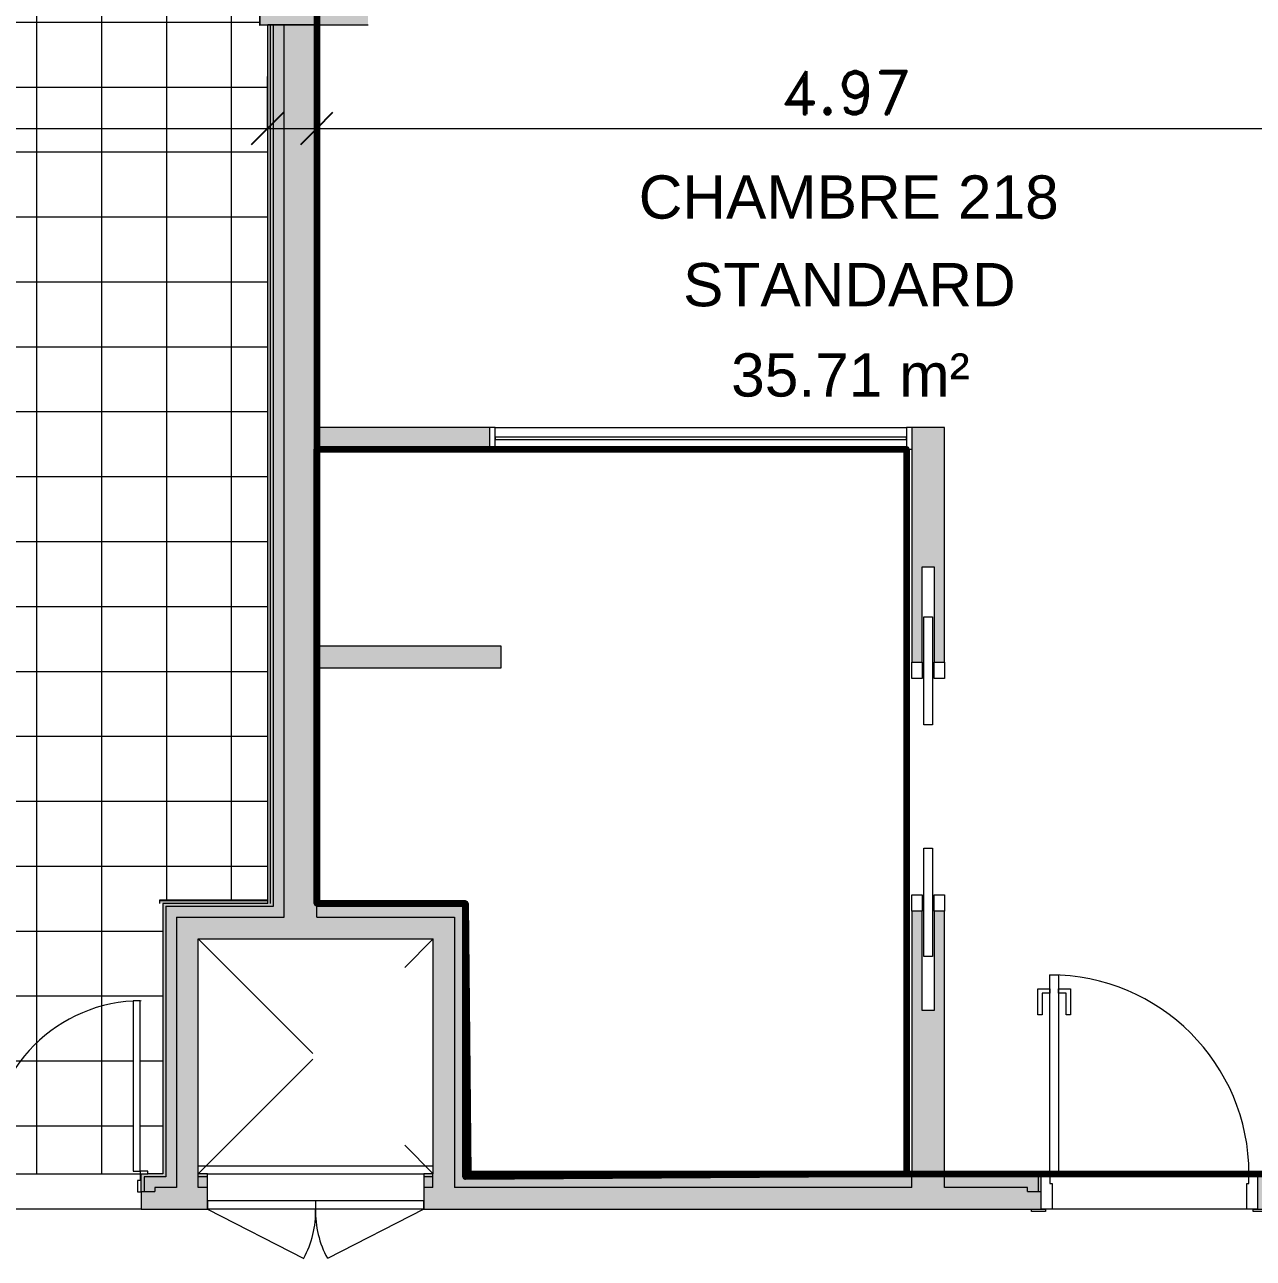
# Model space of a CAD drawing. Header units: metres. Extents: x -227.9 to -140, y 37.9 to 92.1.
# Drawn here: x -207.66 to -201.98, y 51.89 to 57.59 of the extents above; entities that cross this region are included whole.
import ezdxf

# ---------------------------------------------------------------- set-up
doc = ezdxf.new("R2010")
doc.units = ezdxf.units.M
doc.linetypes.add('JIS_02_0.7', pattern=[1.35, 0.75, -0.6])
for name, color, linetype, lineweight in [('A-ANNO-DIMS', 7, 'Continuous', 9), ('A-ANNO-DIMS-100', 7, 'Continuous', 9), ('A-AREA-IDEN', 7, 'Continuous', 9), ('A-DOOR', 7, 'Continuous', 5), ('A-FLOR', 7, 'Continuous', 5), ('A-FLOR-PATT', 7, 'Continuous', 5), ('A-GLAZ', 7, 'Continuous', 5), ('A-WALL', 7, 'Continuous', 5), ('A-WALL-PATT', 7, 'Continuous', 13), ('I-WALL', 7, 'Continuous', 5), ('S-COLS', 7, 'Continuous', 5)]:
    doc.layers.add(name, color=color, linetype=linetype, lineweight=lineweight)
doc.layers.add('A-DETL', color=94, linetype='Continuous', lineweight=5, true_color=0x00a600)
doc.layers.add('Chambre', color=40, linetype='Continuous')
doc.layers.add('SDB', color=230, linetype='Continuous')
doc.styles.add('Arial_1', font='arial.ttf', dxfattribs={"height": 0.2})
doc.styles.add('RomanD_B', font='', dxfattribs={"height": 0.2})
doc.styles.get('RomanD_B').set_extended_font_data('RomanD', bold=True)
doc.dimstyles.new('LAG-Romans_0_2', dxfattribs={"dimscale": 0.3048, "dimtxt": 0.200715, "dimasz": 0.492126, "dimexe": 0.787402, "dimexo": 0.0625, "dimgap": 0, "dimtad": 1, "dimrnd": 0.01, "dimzin": 0, "dimdsep": 46, "dimtxsty": 'RomanD_B', "dimblk1": 'OBLIQUE', "dimblk2": 'OBLIQUE', "dimsah": 1, "dimcen": 0.09, "dimdle": 0.656168, "dimazin": 0, "dimtfac": 1, "dimtdec": 4, "dimtix": 1, "dimtmove": 0, "dimatfit": 3, "dimfxl": 0.787402, "dimfxlon": 1, "dimtvp": 1, "dimtolj": 1, "dimtzin": 0, "dimarcsym": 2})

# ---------------------------------------------------------------- blocks, each defined once
blk = doc.blocks.new('LAG-C1030-PORTE-BAT 2 VANT-13PR_02 - LAG-C1030-PORTE-BAT 2 VANT-13PR_02_01F-140X210-11483994-MUC-LAG-PRO-PLA-ARC-TZN-N02-AG02Ec-Cote')
at = {"layer": 'A-DOOR', "color": 9, "true_color": 0xc0c0c0}
for p, q in [((-1.6147, 0.4205), (-1.6147, -0.367)), ((-1.5822, 0.4205), (-1.6147, 0.4205)), ((-1.5822, -0.367), (-1.5822, 0.4205)), ((-0.2247, 0.4205), (-0.2572, 0.4205)), ((-0.2572, 0.4205), (-0.2572, -0.367)), ((-0.2247, -0.367), (-0.2247, 0.4205)), ((-1.6497, -0.367), (-1.6497, -0.3795)), ((-1.6147, -0.367), (-1.6497, -0.367)), ((-1.6497, -0.3795), (-1.6197, -0.3795)), ((-1.6197, -0.3795), (-1.6197, -0.462)), ((-1.6147, -0.367), (-1.5822, -0.367)), ((-1.6147, -0.4095), (-1.6147, -0.367)), ((-0.2572, -0.367), (-0.2247, -0.367)), ((-0.1897, -0.367), (-0.2247, -0.367)), ((-0.2247, -0.367), (-0.2247, -0.4095)), ((-0.2197, -0.462), (-0.2197, -0.3795)), ((-0.2197, -0.3795), (-0.1897, -0.3795)), ((-0.1897, -0.3795), (-0.1897, -0.367)), ((-1.6022, -0.4095), (-1.6147, -0.4095)), ((-1.6022, -0.462), (-1.6022, -0.4095)), ((-0.2372, -0.4095), (-0.2372, -0.462)), ((-0.2247, -0.4095), (-0.2372, -0.4095)), ((-1.6197, -0.462), (-1.6022, -0.462)), ((-0.2372, -0.462), (-0.2197, -0.462))]:
    blk.add_line(p, q, dxfattribs=at)
at = {"layer": 'A-DOOR'}
for p, q in [((-1.6147, 0.4205), (-1.6147, -0.367)), ((-1.5822, 0.4205), (-1.6147, 0.4205)), ((-1.5822, -0.367), (-1.5822, 0.4205)), ((-0.2572, 0.4205), (-0.2572, -0.367)), ((-0.2247, 0.4205), (-0.2572, 0.4205)), ((-0.2247, -0.367), (-0.2247, 0.4205)), ((-1.6147, -0.367), (-1.5822, -0.367)), ((-0.2572, -0.367), (-0.2247, -0.367))]:
    blk.add_line(p, q, dxfattribs=at)
for centre, start, end in [((-1.6197, -0.2795), 360, 90), ((-0.2197, -0.2795), 90, 180)]:
    blk.add_arc(centre, 0.7, start, end, dxfattribs=at)
blk = doc.blocks.new('LAG-C1030-PORTE-BAT 1 VANT-13PR_01 - LAG-C1030-PORTE-BAT 1 VANT-13PR_01_04F-90X210 CHAMBRE-15711705-MUC-LAG-PRO-PLA-ARC-TZN-N02-AG02Ec-Cote')
at = {"layer": 'A-DOOR', "color": 9, "true_color": 0xc0c0c0}
for p, q in [((-0.6497, 0.0815), (-0.6497, 0.0915)), ((-0.6497, 0.0915), (-0.5847, 0.0915)), ((-0.5847, 0.0815), (-0.6497, 0.0815)), ((-0.6047, 0.0815), (-0.5547, 0.0815)), ((-0.6047, -0.0815), (-0.6047, 0.0815)), ((-0.5847, 0.0915), (-0.5847, 0.0815)), ((-0.5547, 0.0815), (-0.5547, -0.0376)), ((0.3453, 0.0815), (0.3953, 0.0815)), ((0.3453, -0.0376), (0.3453, 0.0815)), ((0.3753, 0.0915), (0.4403, 0.0915)), ((0.3753, 0.0815), (0.3753, 0.0915)), ((0.4403, 0.0815), (0.3753, 0.0815)), ((0.3953, 0.0815), (0.3953, -0.0815)), ((0.4403, 0.0915), (0.4403, 0.0815)), ((-0.5647, -0.0376), (-0.5647, -0.0815)), ((-0.5547, -0.0376), (-0.5647, -0.0376)), ((0.3553, -0.0376), (0.3453, -0.0376)), ((0.3553, -0.0815), (0.3553, -0.0376)), ((-0.6497, -0.0915), (-0.6497, -0.0815)), ((-0.6497, -0.0815), (-0.5847, -0.0815)), ((-0.5847, -0.0915), (-0.6497, -0.0915)), ((-0.5647, -0.0815), (-0.6047, -0.0815)), ((-0.5847, -0.0815), (-0.5847, -0.0915)), ((0.3953, -0.0815), (0.3553, -0.0815)), ((0.3753, -0.0815), (0.4403, -0.0815)), ((0.3753, -0.0915), (0.3753, -0.0815)), ((0.4403, -0.0915), (0.3753, -0.0915)), ((0.4403, -0.0815), (0.4403, -0.0915))]:
    blk.add_line(p, q, dxfattribs=at)
at = {"layer": 'A-DOOR'}
for p, q in [((0.3153, -0.0815), (0.3553, -0.0815)), ((0.3153, -1.0015), (0.3153, -0.0815)), ((0.3553, -0.0815), (0.3553, -1.0015)), ((0.2603, -0.8165), (0.2803, -0.8165)), ((0.2603, -0.9365), (0.2603, -0.8165)), ((0.2803, -0.8165), (0.2803, -0.9165)), ((0.3903, -0.8165), (0.4103, -0.8165)), ((0.3903, -0.9165), (0.3903, -0.8165)), ((0.4103, -0.8165), (0.4103, -0.9365)), ((0.3153, -0.9365), (0.2603, -0.9365)), ((0.2803, -0.9165), (0.3153, -0.9165)), ((0.3153, -0.9165), (0.3153, -0.9365)), ((0.3553, -0.9165), (0.3903, -0.9165)), ((0.3553, -0.9365), (0.3553, -0.9165)), ((0.4103, -0.9365), (0.3553, -0.9365)), ((0.3553, -1.0015), (0.3153, -1.0015))]:
    blk.add_line(p, q, dxfattribs=at)
blk.add_arc((0.3553, -0.0815), 0.92, 180, 270, dxfattribs=at)
blk = doc.blocks.new('LAG-C1030-PORTE-INST-13PR_05_02F - LAG-C1030-PORTE-INST-13PR_05_02F-100x166-15159836-MUC-LAG-PRO-PLA-ARC-TZN-N02-AG02Ec-Cote')
at = {"layer": 'A-DOOR', "color": 9, "lineweight": 9, "true_color": 0xc0c0c0}
for p, q in [((-0.498, -0.0415), (-0.001, -0.0415)), ((-0.498, -0.0815), (-0.498, -0.0415)), ((-0.001, -0.0415), (-0.001, -0.0815)), ((0.001, -0.0415), (0.498, -0.0415)), ((0.001, -0.0815), (0.001, -0.0415)), ((0.498, -0.0415), (0.498, -0.0815)), ((-0.001, -0.0815), (-0.498, -0.0815)), ((0.498, -0.0815), (0.001, -0.0815))]:
    blk.add_line(p, q, dxfattribs=at)
at = {"layer": 'A-DOOR', "color": 9, "true_color": 0xc0c0c0}
for p, q in [((-0.5, -0.0815), (-0.0545, -0.3085)), ((0.5, -0.0815), (0.0545, -0.3085))]:
    blk.add_line(p, q, dxfattribs=at)
for centre, start, end in [((-0.4544, -0.0924), 331.6205, 1.3795), ((0.4544, -0.0924), 178.6205, 208.3795)]:
    blk.add_arc(centre, 0.4546, start, end, dxfattribs=at)
blk = doc.blocks.new('LAG-C1030-PORTE-COUL DEUX BATTANTS-13PR_07 - LAG-C1030-PORTE-COUL DEUX BATTANTS-13PR_07_01F -100x210-15723466-MUC-LAG-PRO-PLA-ARC-TZN-N02-AG02Ec-Cote')
at = {"layer": 'A-DOOR', "color": 9, "true_color": 0xc0c0c0}
for p, q in [((-0.48, 0.075), (-0.405, 0.075)), ((-0.48, 0.0275), (-0.48, 0.075)), ((-0.405, 0.075), (-0.405, 0.0275)), ((0.595, 0.075), (0.67, 0.075)), ((0.595, 0.0275), (0.595, 0.075)), ((0.67, 0.075), (0.67, 0.0275)), ((-0.405, 0.0275), (-0.48, 0.0275)), ((0.67, 0.0275), (0.595, 0.0275)), ((-0.48, -0.0275), (-0.405, -0.0275)), ((-0.48, -0.075), (-0.48, -0.0275)), ((-0.405, -0.0275), (-0.405, -0.075)), ((0.595, -0.0275), (0.67, -0.0275)), ((0.595, -0.075), (0.595, -0.0275)), ((0.67, -0.0275), (0.67, -0.075)), ((-0.405, -0.075), (-0.48, -0.075)), ((0.67, -0.075), (0.595, -0.075))]:
    blk.add_line(p, q, dxfattribs=at)
at = {"layer": 'A-DOOR'}
for p, q in [((-0.69, 0.02), (-0.19, 0.02)), ((-0.69, -0.02), (-0.69, 0.02)), ((-0.19, 0.02), (-0.19, -0.02)), ((0.38, 0.02), (0.88, 0.02)), ((0.38, -0.02), (0.38, 0.02)), ((0.88, 0.02), (0.88, -0.02)), ((-0.19, -0.02), (-0.69, -0.02)), ((0.88, -0.02), (0.38, -0.02))]:
    blk.add_line(p, q, dxfattribs=at)
blk = doc.blocks.new('LAG-C1020-FENÊTRE-12FT-22-03 - LAG-C1020-FENÊTRE-12FT-22-03-01-13182802-MUC-LAG-PRO-PLA-ARC-TZN-N02-AG02Ec-Cote')
at = {"layer": 'A-GLAZ', "lineweight": 13}
for p, q in [((-3.175, 0.05), (-3.2, 0.05)), ((-3.175, -0.05), (-3.175, 0.05)), ((-1.275, 0.005), (-3.175, 0.005)), ((-3.175, 0.005), (-3.175, -0.005)), ((-1.25, 0.05), (-1.275, 0.05)), ((-1.275, 0.05), (-1.275, -0.05)), ((-1.275, -0.005), (-1.275, 0.005)), ((-3.2, -0.05), (-3.175, -0.05)), ((-3.175, -0.005), (-1.275, -0.005)), ((-1.275, -0.05), (-1.25, -0.05))]:
    blk.add_line(p, q, dxfattribs=at)
at = {"layer": 'A-GLAZ'}
for p, q in [((-3.175, 0.05), (-1.275, 0.05)), ((-1.275, -0.05), (-3.175, -0.05))]:
    blk.add_line(p, q, dxfattribs=at)
blk = doc.blocks.new('DIMBLOCK38-MUC-LAG-PRO-PLA-ARC-TZN-N02-AG02Ec-Cote')
at = {"layer": 'A-ANNO-DIMS-100', "transparency": 16777216}
for p, q in [((-206.3064, 57.3486), (-206.3064, 56.8686)), ((-206.3064, 57.1086), (-206.3064, 57.3486)), ((-201.3374, 57.3486), (-201.3374, 56.8686)), ((-201.3374, 57.1086), (-201.3374, 57.3486)), ((-206.5064, 57.1086), (-201.1374, 57.1086))]:
    blk.add_line(p, q, dxfattribs=at)
at = {"layer": 'A-ANNO-DIMS-100', "lineweight": 25, "transparency": 16777216}
for p, q in [((-206.3064, 57.1086), (-206.2314, 57.1836)), ((-201.3374, 57.1086), (-201.2624, 57.1836)), ((-206.3064, 57.1086), (-206.3814, 57.0336)), ((-201.3374, 57.1086), (-201.4124, 57.0336))]:
    blk.add_line(p, q, dxfattribs=at)
at = {"layer": 'A-ANNO-DIMS-100', "color": 0, "transparency": 16777216, "insert": (-204.1654, 57.3743), "char_height": 0.2, "width": 0.824475, "attachment_point": 1, "line_spacing_factor": 1.146391, "style": 'RomanD_B'}
blk.add_mtext('4.97', dxfattribs=at)
blk = doc.blocks.new('_Oblique')
at = {"color": 0, "linetype": 'ByBlock', "lineweight": -2}
blk.add_line((-0.5, -0.5), (0.5, 0.5), dxfattribs=at)
blk = doc.blocks.new('DIMBLOCK39-MUC-LAG-PRO-PLA-ARC-TZN-N02-AG02Ec-Cote')
at = {"layer": 'A-ANNO-DIMS-100', "transparency": 16777216}
for p, q in [((-215.9675, 57.3486), (-215.9675, 56.8686)), ((-215.9675, 57.1086), (-215.9675, 57.3486)), ((-206.5339, 57.3486), (-206.5339, 56.8686)), ((-206.5339, 57.1086), (-206.5339, 57.3486)), ((-216.1675, 57.1086), (-206.3339, 57.1086))]:
    blk.add_line(p, q, dxfattribs=at)
at = {"layer": 'A-ANNO-DIMS-100', "lineweight": 25, "transparency": 16777216}
for p, q in [((-215.9675, 57.1086), (-215.8925, 57.1836)), ((-206.5339, 57.1086), (-206.4589, 57.1836)), ((-215.9675, 57.1086), (-216.0425, 57.0336)), ((-206.5339, 57.1086), (-206.6089, 57.0336))]:
    blk.add_line(p, q, dxfattribs=at)
at = {"layer": 'A-ANNO-DIMS-100', "color": 0, "transparency": 16777216, "insert": (-211.5942, 57.3743), "char_height": 0.2, "width": 0.824475, "attachment_point": 1, "line_spacing_factor": 1.146391, "style": 'RomanD_B'}
blk.add_mtext('9.43', dxfattribs=at)

msp = doc.modelspace()

# ---------------------------------------------------------------- hatches: boundary and pattern name
at = {"layer": 'A-FLOR-PATT', "true_color": 0xc0c0c0}
h = msp.add_hatch(dxfattribs=at)
h.set_pattern_fill('FP_2', color=9, style=0, pattern_type=2)
h.set_pattern_definition([(0, (0, 0), (0, 0.3), []), (90, (0, 0), (-0.3, 0), [])])
h.paths.add_polyline_path([(-207.1219, 52.2901), (-207.1544, 52.2901), (-207.1544, 53.0776), (-207.1219, 53.0776), (-207.1219, 52.2986)])
h.paths.add_polyline_path([(-207.0174, 52.2776), (-207.0174, 53.5276), (-207.0314, 53.5285), (-207.0314, 53.5426), (-206.5324, 53.5416), (-206.5324, 57.5885), (-206.5691, 57.5885), (-206.5691, 58.0885), (-206.5324, 58.0885), (-206.5324, 59.5016), (-216.8924, 59.5016), (-216.8914, 57.1665), (-215.9675, 57.1655), (-215.9685, 54.0605), (-216.4414, 54.0605), (-216.4424, 53.0115), (-216.4564, 53.0115), (-216.4564, 53.0255), (-216.8924, 53.0255), (-216.8914, 52.2776), (-208.5469, 52.2776), (-208.5469, 52.2901), (-208.5119, 52.2901), (-208.5119, 52.2776), (-207.1219, 52.2776), (-207.1219, 52.2901), (-207.0869, 52.2901), (-207.0869, 52.2776), (-207.0324, 52.2776)])
h.paths.add_polyline_path([(-208.4794, 52.2901), (-208.5119, 52.2901), (-208.5119, 53.0776), (-208.4794, 53.0776), (-208.4794, 52.3935)])
h.paths.add_polyline_path([(-215.8764, 57.5735), (-215.8877, 57.5745), (-215.8867, 58.1035), (-215.3577, 58.1025), (-215.3587, 57.5735), (-215.8727, 57.5735)])
at = {"layer": 'A-WALL-PATT', "lineweight": 5, "true_color": 0xaaaaaa}
msp.add_hatch(color=253, dxfattribs=at).paths.add_polyline_path([(-207.0314, 53.5276), (-206.5324, 53.5276), (-206.5324, 53.5416), (-207.0314, 53.5416)])
at = {"layer": 'I-WALL', "true_color": 0xaaaaaa}
for points in [[(-206.5324, 53.5276), (-206.5194, 53.5276), (-206.5194, 57.5885), (-206.5324, 57.5885), (-206.5324, 53.6761)], [(-206.5194, 53.5276), (-206.5064, 53.5276), (-206.5064, 57.5885), (-206.5194, 57.5885), (-206.5194, 53.6761)], [(-206.4564, 53.5146), (-206.4564, 57.5885), (-206.5064, 57.5885), (-206.5064, 53.5146)], [(-206.4564, 53.4646), (-206.3064, 53.4646), (-206.3064, 57.5885), (-206.4564, 57.5885), (-206.4564, 53.5146)], [(-205.4544, 54.6167), (-205.4544, 54.7167), (-206.3064, 54.7167), (-206.3064, 54.6167)], [(-207.0174, 52.2776), (-207.0044, 52.2776), (-207.0044, 53.5146), (-207.0174, 53.5146), (-207.0174, 53.1403)], [(-205.6194, 52.2646), (-205.6194, 53.5146), (-205.6694, 53.5146), (-205.6694, 52.2646)], [(-205.6194, 52.2776), (-205.6064, 52.2776), (-205.6064, 53.5276), (-205.6194, 53.5276), (-205.6194, 53.1403)], [(-206.9544, 52.2646), (-206.9544, 53.4646), (-207.0044, 53.4646), (-207.0044, 52.2646)], [(-205.7694, 53.3646), (-205.7694, 53.4646), (-206.9544, 53.4646), (-206.9544, 53.3646), (-206.2755, 53.3646)], [(-205.7694, 52.2146), (-205.6694, 52.2146), (-205.6694, 53.4646), (-205.7694, 53.4646), (-205.7694, 52.2646)], [(-206.9544, 52.2146), (-206.8544, 52.2146), (-206.8544, 53.3646), (-206.9544, 53.3646), (-206.9544, 52.2646)]]:
    msp.add_hatch(color=253, dxfattribs=at).paths.add_polyline_path(points)
h = msp.add_hatch(color=253, dxfattribs=at)
h.paths.add_polyline_path([(-203.4064, 55.6267), (-203.4064, 55.7267), (-203.5564, 55.7267), (-203.5564, 55.6267)])
h.paths.add_polyline_path([(-206.3064, 55.6267), (-205.5064, 55.6267), (-205.5064, 55.7267), (-206.3064, 55.7267)])
h = msp.add_hatch(color=253, dxfattribs=at)
h.paths.add_polyline_path([(-203.4064, 52.2146), (-203.4064, 53.4926), (-203.4539, 53.4926), (-203.4539, 53.0326), (-203.5089, 53.0326), (-203.5089, 53.4926), (-203.5564, 53.4926), (-203.5564, 52.2146)])
h.paths.add_polyline_path([(-203.4064, 54.6426), (-203.4064, 55.6267), (-203.5564, 55.6267), (-203.5564, 54.6426), (-203.5089, 54.6426), (-203.5089, 55.0826), (-203.4539, 55.0826), (-203.4539, 54.6426)])
h = msp.add_hatch(color=253, dxfattribs=at)
h.paths.add_polyline_path([(-205.6694, 53.5146), (-205.6194, 53.5146), (-205.6194, 53.5276), (-206.3064, 53.5276), (-206.3064, 53.5146), (-205.7694, 53.5146)])
h.paths.add_polyline_path([(-207.0044, 53.5146), (-206.5064, 53.5146), (-206.5064, 53.5276), (-207.0174, 53.5276), (-207.0174, 53.5146)])
h = msp.add_hatch(color=253, dxfattribs=at)
h.paths.add_polyline_path([(-206.2755, 53.4646), (-205.6694, 53.4646), (-205.6694, 53.5146), (-206.3064, 53.5146), (-206.3064, 53.4646)])
h.paths.add_polyline_path([(-206.6866, 53.4646), (-206.4564, 53.4646), (-206.4564, 53.5146), (-207.0044, 53.5146), (-207.0044, 53.4646), (-206.9544, 53.4646)])
h = msp.add_hatch(color=253, dxfattribs=at)
h.paths.add_polyline_path([(-182.5594, 52.1961), (-182.5594, 52.2776), (-183.0017, 52.2776), (-183.0017, 52.2646), (-182.5724, 52.2646), (-182.5724, 52.1961)])
h.paths.add_polyline_path([(-181.5594, 52.1961), (-181.5464, 52.1961), (-181.5464, 52.2646), (-180.6825, 52.2646), (-180.6825, 52.2776), (-181.5594, 52.2776), (-181.5594, 52.2338)])
h.paths.add_polyline_path([(-190.2927, 52.1961), (-190.2797, 52.1961), (-190.2797, 52.2776), (-190.9147, 52.2776), (-190.9147, 52.2646), (-190.2927, 52.2646), (-190.2927, 52.2338)])
h.paths.add_polyline_path([(-189.2667, 52.1961), (-189.2667, 52.2646), (-188.8377, 52.2646), (-188.8377, 52.2776), (-189.2797, 52.2776), (-189.2797, 52.1961)])
h.paths.add_polyline_path([(-192.7727, 52.1961), (-192.7597, 52.1961), (-192.7597, 52.2776), (-193.2014, 52.2776), (-193.2014, 52.2646), (-192.7727, 52.2646), (-192.7727, 52.2338)])
h.paths.add_polyline_path([(-191.7597, 52.1961), (-191.7467, 52.1961), (-191.7467, 52.2646), (-191.1247, 52.2646), (-191.1247, 52.2776), (-191.7597, 52.2776), (-191.7597, 52.2338)])
h.paths.add_polyline_path([(-200.4924, 52.1961), (-200.4794, 52.1961), (-200.4794, 52.2776), (-201.1144, 52.2776), (-201.1144, 52.2646), (-200.4924, 52.2646), (-200.4924, 52.2338)])
h.paths.add_polyline_path([(-199.4794, 52.1961), (-199.4664, 52.1961), (-199.4664, 52.2646), (-199.0374, 52.2646), (-199.0374, 52.2776), (-199.4794, 52.2776), (-199.4794, 52.2338)])
h.paths.add_polyline_path([(-201.9464, 52.1961), (-201.9464, 52.2646), (-201.3244, 52.2646), (-201.3244, 52.2776), (-201.9594, 52.2776), (-201.9594, 52.1961)])
h.paths.add_polyline_path([(-202.9724, 52.1961), (-202.9594, 52.1961), (-202.9594, 52.2776), (-203.4064, 52.2776), (-203.4064, 52.2646), (-202.9724, 52.2646), (-202.9724, 52.2338)])
h.paths.add_polyline_path([(-207.1039, 52.1961), (-207.1039, 52.2646), (-207.0044, 52.2646), (-207.0044, 52.2776), (-207.1169, 52.2776), (-207.1169, 52.1961)])
h.paths.add_polyline_path([(-208.5299, 52.1961), (-208.5169, 52.1961), (-208.5169, 52.2776), (-216.9194, 52.2776), (-216.9194, 52.2646), (-208.5299, 52.2646), (-208.5299, 52.2451)])
h.paths.add_polyline_path([(-185.4194, 52.2646), (-185.3694, 52.2646), (-185.3694, 52.2776), (-185.4194, 52.2776)])
h.paths.add_polyline_path([(-183.1517, 52.2646), (-183.1517, 52.2776), (-185.2194, 52.2776), (-185.2194, 52.2646), (-183.2513, 52.2646)])
h.paths.add_polyline_path([(-187.3628, 52.2646), (-186.6194, 52.2646), (-186.6194, 52.2776), (-188.6877, 52.2776), (-188.6877, 52.2646)])
h.paths.add_polyline_path([(-186.4694, 52.2646), (-186.4194, 52.2646), (-186.4194, 52.2776), (-186.4694, 52.2776)])
h.paths.add_polyline_path([(-193.3514, 52.2646), (-193.3514, 52.2776), (-195.4194, 52.2776), (-195.4194, 52.2646), (-193.9411, 52.2646)])
h.paths.add_polyline_path([(-195.5857, 52.2646), (-195.5694, 52.2646), (-195.5694, 52.2776), (-195.6194, 52.2776), (-195.6194, 52.2646)])
h.paths.add_polyline_path([(-197.2303, 52.2646), (-196.8194, 52.2646), (-196.8194, 52.2776), (-198.8874, 52.2776), (-198.8874, 52.2646), (-198.8749, 52.2646)])
h.paths.add_polyline_path([(-196.6694, 52.2646), (-196.6194, 52.2646), (-196.6194, 52.2776), (-196.6694, 52.2776)])
h.paths.add_polyline_path([(-203.5564, 52.2646), (-203.5564, 52.2776), (-205.6194, 52.2776), (-205.6194, 52.2646), (-203.8086, 52.2646)])
h.paths.add_polyline_path([(-205.7694, 52.2646), (-205.7694, 52.2776), (-205.8119, 52.2776), (-205.8119, 52.2646)])
h.paths.add_polyline_path([(-206.8119, 52.2646), (-206.8119, 52.2776), (-206.8544, 52.2776), (-206.8544, 52.2646)])
h = msp.add_hatch(color=253, dxfattribs=at)
h.paths.add_polyline_path([(-182.6224, 52.1961), (-182.5724, 52.1961), (-182.5724, 52.2646), (-183.0017, 52.2646), (-183.0017, 52.2146), (-182.6224, 52.2146)])
h.paths.add_polyline_path([(-181.5464, 52.1961), (-181.4964, 52.1961), (-181.4964, 52.2146), (-180.6325, 52.2146), (-180.6325, 52.2646), (-181.5464, 52.2646)])
h.paths.add_polyline_path([(-189.2667, 52.1961), (-189.2167, 52.1961), (-189.2167, 52.2146), (-188.8377, 52.2146), (-188.8377, 52.2646), (-189.2667, 52.2646)])
h.paths.add_polyline_path([(-190.2927, 52.1961), (-190.2927, 52.2646), (-190.9647, 52.2646), (-190.9647, 52.2146), (-190.3427, 52.2146), (-190.3427, 52.1961)])
h.paths.add_polyline_path([(-192.7727, 52.1961), (-192.7727, 52.2646), (-193.2014, 52.2646), (-193.2014, 52.2146), (-192.8227, 52.2146), (-192.8227, 52.1961)])
h.paths.add_polyline_path([(-191.6967, 52.1961), (-191.6967, 52.2146), (-191.0747, 52.2146), (-191.0747, 52.2646), (-191.7467, 52.2646), (-191.7467, 52.1961)])
h.paths.add_polyline_path([(-200.4924, 52.1961), (-200.4924, 52.2646), (-201.1644, 52.2646), (-201.1644, 52.2146), (-200.5424, 52.2146), (-200.5424, 52.1961), (-200.5195, 52.1961)])
h.paths.add_polyline_path([(-201.8964, 52.1961), (-201.8964, 52.2146), (-201.2744, 52.2146), (-201.2744, 52.2646), (-201.9464, 52.2646), (-201.9464, 52.1961)])
h.paths.add_polyline_path([(-199.4664, 52.1961), (-199.4164, 52.1961), (-199.4164, 52.2146), (-199.0374, 52.2146), (-199.0374, 52.2646), (-199.4664, 52.2646)])
h.paths.add_polyline_path([(-202.9863, 52.1961), (-202.9724, 52.1961), (-202.9724, 52.2646), (-203.4064, 52.2646), (-203.4064, 52.2146), (-203.0224, 52.2146), (-203.0224, 52.1961)])
h.paths.add_polyline_path([(-207.0978, 52.1961), (-207.0539, 52.1961), (-207.0539, 52.2146), (-206.9544, 52.2146), (-206.9544, 52.2646), (-207.1039, 52.2646), (-207.1039, 52.1961)])
h.paths.add_polyline_path([(-208.5299, 52.1961), (-208.5299, 52.2646), (-216.9694, 52.2646), (-216.9694, 52.2146), (-208.5799, 52.2146), (-208.5799, 52.1961)])
h.paths.add_polyline_path([(-184.0736, 52.2146), (-183.1517, 52.2146), (-183.1517, 52.2646), (-185.2694, 52.2646), (-185.2694, 52.2146)])
h.paths.add_polyline_path([(-185.4194, 52.2146), (-185.3694, 52.2146), (-185.3694, 52.2646), (-185.4194, 52.2646)])
h.paths.add_polyline_path([(-186.5694, 52.2146), (-186.5694, 52.2646), (-188.6877, 52.2646), (-188.6877, 52.2146), (-187.3628, 52.2146)])
h.paths.add_polyline_path([(-186.4694, 52.2146), (-186.4194, 52.2146), (-186.4194, 52.2646), (-186.4694, 52.2646)])
h.paths.add_polyline_path([(-193.3514, 52.2146), (-193.3514, 52.2646), (-195.4694, 52.2646), (-195.4694, 52.2146), (-193.9411, 52.2146)])
h.paths.add_polyline_path([(-195.6194, 52.2146), (-195.5694, 52.2146), (-195.5694, 52.2646), (-195.6194, 52.2646)])
h.paths.add_polyline_path([(-197.2303, 52.2146), (-196.7694, 52.2146), (-196.7694, 52.2646), (-198.8874, 52.2646), (-198.8874, 52.2146), (-198.8749, 52.2146)])
h.paths.add_polyline_path([(-196.6194, 52.2146), (-196.6194, 52.2646), (-196.6694, 52.2646), (-196.6694, 52.2146)])
h.paths.add_polyline_path([(-203.5564, 52.2146), (-203.5564, 52.2646), (-205.6694, 52.2646), (-205.6694, 52.2146), (-203.8086, 52.2146)])
h.paths.add_polyline_path([(-205.7694, 52.2146), (-205.7694, 52.2646), (-205.8119, 52.2646), (-205.8119, 52.2146)])
h.paths.add_polyline_path([(-206.8544, 52.2146), (-206.8119, 52.2146), (-206.8119, 52.2646), (-206.8544, 52.2646)])
h = msp.add_hatch(color=253, dxfattribs=at)
h.paths.add_polyline_path([(-180.5325, 52.1146), (-180.5325, 52.2146), (-181.4964, 52.2146), (-181.4964, 52.1961), (-181.5594, 52.1961), (-181.5594, 52.1146), (-180.7845, 52.1146)])
h.paths.add_polyline_path([(-182.5594, 52.1146), (-182.5594, 52.1961), (-182.6224, 52.1961), (-182.6224, 52.2146), (-185.4194, 52.2146), (-185.4194, 52.1146), (-182.6044, 52.1146)])
h.paths.add_polyline_path([(-187.3628, 52.1146), (-186.4194, 52.1146), (-186.4194, 52.2146), (-189.2167, 52.2146), (-189.2167, 52.1961), (-189.2797, 52.1961), (-189.2797, 52.1146), (-189.0074, 52.1146)])
h.paths.add_polyline_path([(-191.0631, 52.1146), (-190.2797, 52.1146), (-190.2797, 52.1961), (-190.3427, 52.1961), (-190.3427, 52.2146), (-191.6967, 52.2146), (-191.6967, 52.1961), (-191.7597, 52.1961), (-191.7597, 52.1146), (-191.4742, 52.1146)])
h.paths.add_polyline_path([(-193.9411, 52.1146), (-192.7597, 52.1146), (-192.7597, 52.1961), (-192.8227, 52.1961), (-192.8227, 52.2146), (-195.6194, 52.2146), (-195.6194, 52.1146), (-195.5857, 52.1146)])
h.paths.add_polyline_path([(-197.2303, 52.1146), (-196.6194, 52.1146), (-196.6194, 52.2146), (-199.4164, 52.2146), (-199.4164, 52.1961), (-199.4794, 52.1961), (-199.4794, 52.1146), (-198.8749, 52.1146)])
h.paths.add_polyline_path([(-201.9594, 52.1146), (-200.4794, 52.1146), (-200.4794, 52.1961), (-200.5424, 52.1961), (-200.5424, 52.2146), (-201.8964, 52.2146), (-201.8964, 52.1961), (-201.9594, 52.1961)])
h.paths.add_polyline_path([(-202.9863, 52.1146), (-202.9594, 52.1146), (-202.9594, 52.1961), (-203.0224, 52.1961), (-203.0224, 52.2146), (-205.8119, 52.2146), (-205.8119, 52.1146), (-203.0044, 52.1146)])
h.paths.add_polyline_path([(-206.8119, 52.1146), (-206.8119, 52.2146), (-207.0539, 52.2146), (-207.0539, 52.1961), (-207.1169, 52.1951), (-207.1169, 52.1146), (-207.0978, 52.1146)])
h.paths.add_polyline_path([(-208.5169, 52.1146), (-208.5169, 52.1961), (-208.5799, 52.1961), (-208.5799, 52.2146), (-217.0694, 52.2146), (-217.0694, 52.1146), (-208.7424, 52.1146)])
at = {"layer": 'S-COLS', "true_color": 0x808080}
msp.add_hatch(color=8, dxfattribs=at).paths.add_polyline_path([(-206.5691, 57.5885), (-206.0691, 57.5885), (-206.0691, 58.0885), (-206.5691, 58.0885)])

# ---------------------------------------------------------------- linework, layer by layer
at = {"layer": 'A-DETL', "color": 7, "linetype": 'JIS_02_0.7'}
for p, q in [((-206.8544, 53.3646), (-205.7694, 52.2796)), ((-206.8544, 52.2776), (-205.7694, 53.3626))]:
    msp.add_line(p, q, dxfattribs=at)
at = {"layer": 'A-FLOR', "lineweight": 9}
for p, q in [((-206.8544, 53.3638), (-205.7693, 53.3638)), ((-205.7694, 52.3138), (-206.8544, 52.3138))]:
    msp.add_line(p, q, dxfattribs=at)
at = {"layer": 'A-FLOR'}
for p, q in [((-208.5119, 52.2776), (-207.1219, 52.2776)), ((-202.8794, 52.2776), (-201.9994, 52.2776)), ((-207.1169, 52.1146), (-208.5169, 52.1146)), ((-202.0094, 52.1146), (-202.9094, 52.1146))]:
    msp.add_line(p, q, dxfattribs=at)
at = {"layer": 'A-WALL'}
for p, q in [((-206.5194, 53.5276), (-206.5194, 57.5885)), ((-206.5064, 53.5146), (-206.5064, 57.5885)), ((-206.4564, 53.4646), (-206.4564, 57.5885)), ((-207.0324, 53.5416), (-206.5324, 53.5416)), ((-207.0044, 53.5146), (-206.5064, 53.5146)), ((-207.0044, 53.5146), (-207.0044, 52.2646)), ((-206.3064, 53.4646), (-206.3064, 53.5276)), ((-206.3064, 53.5146), (-205.6194, 53.5146)), ((-205.6194, 53.5146), (-205.6194, 52.2646)), ((-206.9544, 53.4646), (-206.4564, 53.4646)), ((-206.9544, 53.4646), (-206.9544, 52.2146)), ((-206.3064, 53.4646), (-205.6694, 53.4646)), ((-205.6694, 53.4646), (-205.6694, 52.2146)), ((-207.0324, 52.2776), (-207.0869, 52.2776)), ((-206.8544, 52.2146), (-206.8544, 52.2776)), ((-205.7694, 52.2146), (-205.7694, 52.2776)), ((-203.5564, 52.2146), (-203.5564, 52.2776)), ((-203.4064, 52.2146), (-203.4064, 52.2776)), ((-207.1039, 52.2646), (-207.1039, 52.1961)), ((-207.0044, 52.2646), (-207.1039, 52.2646)), ((-206.8119, 52.2646), (-206.8544, 52.2646)), ((-205.7694, 52.2646), (-205.8119, 52.2646)), ((-203.5564, 52.2646), (-205.6194, 52.2646)), ((-202.9724, 52.2646), (-203.4064, 52.2646)), ((-202.9724, 52.1961), (-202.9724, 52.2646)), ((-207.1169, 52.1961), (-207.0539, 52.1961)), ((-207.0539, 52.2146), (-207.0539, 52.1961)), ((-206.9544, 52.2146), (-207.0539, 52.2146)), ((-206.8119, 52.2146), (-206.8544, 52.2146)), ((-205.7694, 52.2146), (-205.8119, 52.2146)), ((-203.5564, 52.2146), (-205.6694, 52.2146)), ((-203.0224, 52.2146), (-203.4064, 52.2146)), ((-203.0224, 52.1961), (-203.0224, 52.2146)), ((-203.0224, 52.1961), (-202.9594, 52.1961))]:
    msp.add_line(p, q, dxfattribs=at)
at = {"layer": 'Chambre', "lineweight": 140}
msp.add_lwpolyline([(-205.6272, 60.3063), (-206.3064, 59.6542), (-206.3064, 53.5276), (-205.6194, 53.5276), (-205.6064, 52.2776), (-201.3374, 52.2776), (-201.3754, 59.5137), (-203.5901, 59.5137), (-204.32, 59.6027), (-205.02, 59.8718), (-205.6311, 60.3111)], dxfattribs=at)
at = {"layer": 'I-WALL', "lineweight": 13}
for p, q in [((-206.5706, 58.09), (-206.5706, 57.587)), ((-206.5691, 57.5885), (-206.5691, 58.0885)), ((-206.5706, 57.587), (-206.5691, 57.587)), ((-206.3064, 57.5885), (-206.5324, 57.5885)), ((-206.5324, 53.5276), (-206.5324, 57.5885)), ((-206.3064, 55.7267), (-206.3064, 57.5885)), ((-205.5064, 55.7267), (-206.3064, 55.7267)), ((-205.5064, 55.6267), (-205.5064, 55.7267)), ((-203.4064, 55.7267), (-203.5564, 55.7267)), ((-203.5564, 55.7267), (-203.5564, 54.6426)), ((-203.4064, 54.6426), (-203.4064, 55.7267)), ((-206.3064, 54.7167), (-206.3064, 55.6267)), ((-206.3064, 55.6267), (-205.5064, 55.6267)), ((-203.5089, 54.6426), (-203.5089, 55.0826)), ((-203.5089, 55.0826), (-203.4539, 55.0826)), ((-203.4539, 55.0826), (-203.4539, 54.6426)), ((-205.4544, 54.7167), (-206.3064, 54.7167)), ((-205.4544, 54.6167), (-205.4544, 54.7167)), ((-206.3064, 53.5276), (-206.3064, 54.6167)), ((-206.3064, 54.6167), (-205.4544, 54.6167)), ((-206.5339, 53.5426), (-207.0324, 53.5426)), ((-207.0324, 53.5426), (-207.0324, 53.5276)), ((-206.5324, 53.5276), (-207.0174, 53.5276)), ((-207.0174, 53.5276), (-207.0174, 52.2776)), ((-205.6064, 53.5276), (-206.3064, 53.5276)), ((-205.6064, 52.2776), (-205.6064, 53.5276)), ((-203.5564, 53.4926), (-203.5564, 52.2776)), ((-203.5089, 53.0326), (-203.5089, 53.4926)), ((-203.4539, 53.4926), (-203.4539, 53.0326)), ((-203.4064, 52.2776), (-203.4064, 53.4926)), ((-206.8544, 53.3646), (-205.7694, 53.3646)), ((-206.8544, 52.2776), (-206.8544, 53.3646)), ((-205.7694, 53.3646), (-205.7694, 52.2776)), ((-203.4539, 53.0326), (-203.5089, 53.0326)), ((-207.0174, 52.2776), (-207.0324, 52.2776)), ((-206.8119, 52.2776), (-206.8544, 52.2776)), ((-206.8119, 52.1146), (-206.8119, 52.2776)), ((-205.7694, 52.2776), (-205.8119, 52.2776)), ((-205.8119, 52.2776), (-205.8119, 52.1146)), ((-203.5564, 52.2776), (-205.6064, 52.2776)), ((-203.0044, 52.2776), (-203.4064, 52.2776)), ((-207.1169, 52.1951), (-207.1169, 52.1146)), ((-207.1169, 52.1146), (-206.8119, 52.1146)), ((-205.8119, 52.1146), (-203.0044, 52.1146))]:
    msp.add_line(p, q, dxfattribs=at)
at = {"layer": 'I-WALL'}
for p, q in [((-206.8119, 52.2776), (-205.8119, 52.2776)), ((-206.8099, 52.1146), (-206.8119, 52.1146)), ((-206.3109, 52.1146), (-206.3129, 52.1146)), ((-205.8119, 52.1146), (-205.8139, 52.1146))]:
    msp.add_line(p, q, dxfattribs=at)
at = {"layer": 'S-COLS', "lineweight": 9}
for p, q in [((-206.5691, 58.0885), (-206.5691, 57.5885)), ((-206.5691, 57.5885), (-206.0691, 57.5885))]:
    msp.add_line(p, q, dxfattribs=at)
at = {"layer": 'SDB', "lineweight": 140}
msp.add_lwpolyline([(-206.3064, 55.6267), (-203.5814, 55.6267), (-203.5814, 52.2776), (-205.6194, 52.2646), (-205.6194, 53.5276), (-206.3064, 53.5276), (-206.3064, 55.6267)], dxfattribs=at)

# ---------------------------------------------------------------- block references
at = {"layer": 'A-DOOR'}
for name, p, rotation in [('LAG-C1030-PORTE-COUL DEUX BATTANTS-13PR_07 - LAG-C1030-PORTE-COUL DEUX BATTANTS-13PR_07_01F -100x210-15723466-MUC-LAG-PRO-PLA-ARC-TZN-N02-AG02Ec-Cote', (-203.4814, 53.9726), 90), ('LAG-C1030-PORTE-BAT 1 VANT-13PR_01 - LAG-C1030-PORTE-BAT 1 VANT-13PR_01_04F-90X210 CHAMBRE-15711705-MUC-LAG-PRO-PLA-ARC-TZN-N02-AG02Ec-Cote', (-202.5641, 52.1961), 180)]:
    msp.add_blockref(name, p, dxfattribs=dict(at, rotation=rotation))
at = {"layer": 'A-DOOR', "color": 9, "true_color": 0xc0c0c0}
for name, p in [('LAG-C1030-PORTE-BAT 2 VANT-13PR_02 - LAG-C1030-PORTE-BAT 2 VANT-13PR_02_01F-140X210-11483994-MUC-LAG-PRO-PLA-ARC-TZN-N02-AG02Ec-Cote', (-206.8972, 52.6571)), ('LAG-C1030-PORTE-INST-13PR_05_02F - LAG-C1030-PORTE-INST-13PR_05_02F-100x166-15159836-MUC-LAG-PRO-PLA-ARC-TZN-N02-AG02Ec-Cote', (-206.3119, 52.1961))]:
    msp.add_blockref(name, p, dxfattribs=at)
at = {"layer": 'A-GLAZ'}
msp.add_blockref('LAG-C1020-FENÊTRE-12FT-22-03 - LAG-C1020-FENÊTRE-12FT-22-03-01-13182802-MUC-LAG-PRO-PLA-ARC-TZN-N02-AG02Ec-Cote', (-202.3064, 55.6767), dxfattribs=at)

# ---------------------------------------------------------------- texts
at = {"layer": 'A-AREA-IDEN', "color": 164, "true_color": 0x0029a5, "char_height": 0.2, "attachment_point": 1, "style": 'Arial_1'}
for s, insert, width in [('CHAMBRE 218', (-204.819, 56.8921), 2.397046), ('STANDARD', (-204.614, 56.4871), 1.899999), ('35.71 m²', (-204.392, 56.0699), 1.362869)]:
    msp.add_mtext(s, dxfattribs=dict(at, insert=insert, width=width))

# ---------------------------------------------------------------- dimensions: what is measured, and where the dimension line sits
at = {"layer": 'A-ANNO-DIMS'}
for base, p1, p2, override, picture, middle in [((-206.5339, 57.1086), (-215.9675, 57.3486), (-206.5339, 57.3486), {"dimpost": '<>', "dimfxl": 9.433602}, 'DIMBLOCK39-MUC-LAG-PRO-PLA-ARC-TZN-N02-AG02Ec-Cote', (-211.2507, 57.2086)), ((-201.3374, 57.1086), (-206.3064, 57.3486), (-201.3374, 57.3486), {"dimpost": '<>', "dimfxl": 4.968962}, 'DIMBLOCK38-MUC-LAG-PRO-PLA-ARC-TZN-N02-AG02Ec-Cote', (-203.8219, 57.2086))]:
    dim = msp.add_linear_dim(base=base, p1=p1, p2=p2, dimstyle='LAG-Romans_0_2', override=override, dxfattribs=at)
    dim.commit()
    dim.dimension.update_dxf_attribs({"geometry": picture, "text_midpoint": middle})

doc.saveas('drawing.dxf')
